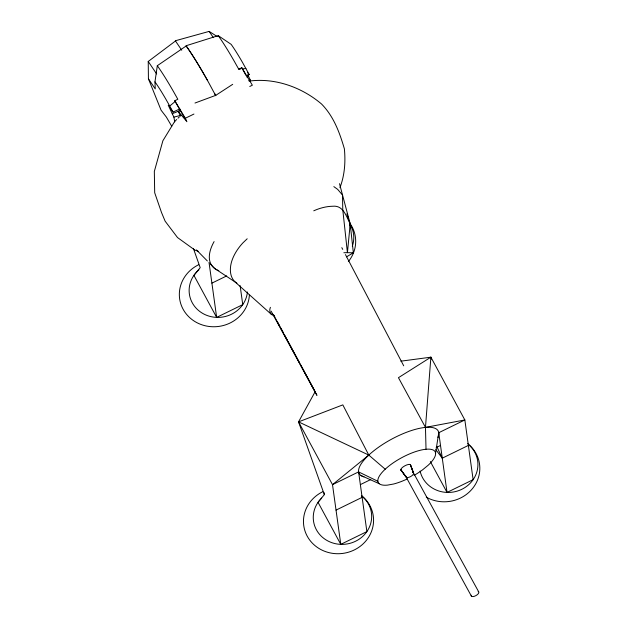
<?xml version="1.0" encoding="UTF-8"?>
<svg xmlns="http://www.w3.org/2000/svg" width="628" height="628" viewBox="0 0 628 628"><rect width="100%" height="100%" fill="white"/><g stroke="black" fill="none" stroke-linecap="round" stroke-linejoin="round"><path stroke-width="0.94" d="M400.845 361.179L430.887 357.183L425.47 427.385L426.02 449.248A32.334 10.739 -28.4 0 1 428.233 465.183L422.503 469.893A32.334 10.739 -28.4 0 1 414.095 475.365M350.408 228.521L350.212 223.921L339.512 183.659M175.479 40.993L148.232 61.465L148.428 78.814L155.257 88.933L154.967 81.868L157.314 65.705L186.171 45.977A109.099 12.686 64 0 1 207.64 80.69L215.742 95.715L214.588 93.352M435.573 453.086L438.744 432.716L464.846 419.959L430.887 357.183L398.45 377.687L425.47 427.385L464.846 419.959L473.127 479.674L447.034 492.43L430.329 461.549M270.393 307.327C268.933 310.389 269.985 315.091 273.887 315.444L316.944 395.35L271.123 311.143M339.952 187.686C344.686 175.173 345.643 162.103 344.38 148.828C339.591 132.484 333.727 116.423 321.552 104.02C301.935 87.347 275.331 77.715 249.52 81.043M340.784 544.358L332.502 484.651L358.596 471.895L366.885 531.602L340.784 544.358L318.051 502.329L324.331 494.644L298.543 421.875L315.185 391.644M176.68 119.508L174.655 121.502L162.88 140.758L154.331 171.436L154.692 192.741L161.529 212.554L165.125 221.166L177.52 237.549L194.861 250.07L198.534 251.428M178.022 118.182L179.373 116.855M247.189 238.781L242.816 242.973A37.774 23.589 -41.9 0 0 232.321 259.521C229.565 266.924 229.024 276.555 235.429 282.27L271.359 314.377M248.688 80.831L250.077 79.575L247.777 74.693M179.844 108.887L173.03 112.098L169.733 106.022L175.62 101.108M348.995 220.271L350.212 223.921L353.352 252.809L346.538 256.828M232.705 84.325L215.608 95.448M246.89 77.142L248.437 76.224M246.678 75.878L249.206 74.575L242.683 62.761A66.764 7.764 64 0 0 231.143 44.345L218.23 35.639L186.045 45.758A109.099 12.686 64 0 1 207.515 80.463L207.64 80.69M218.23 35.639A92.732 10.786 64 0 1 234.252 61.214L238.742 69.198L241.796 67.706L252.354 85.212L249.771 86.468M180.566 110.347L178.281 111.47L186.226 120.874L174.772 100.755L177.826 99.255L173.336 91.28A92.732 10.786 64 0 0 157.314 65.705M174.772 100.755L185.339 118.252L193.942 114.045M211.903 283.134L226.692 275.912M193.432 248.57L200.199 267.677L193.919 275.362L216.652 317.391L242.753 304.635L240.116 285.607M360.362 484.62L370.732 479.549M436.193 447.56L440.511 445.448M336.035 510.109L362.128 497.352M435.84 449.672L442.277 458.173L468.378 445.417M313.757 210.812C319.707 208.119 326.152 206.376 332.707 206.243C343.32 205.042 346.318 216.487 350.212 223.921L347.425 252.66L343.854 252.739M173.03 112.098L168.241 105.206L172.253 113.747L180.503 110.324M298.543 421.875L368.801 455.088L332.502 484.651L298.543 421.875L342.825 404.879L368.801 455.088L385.215 469.195A32.334 10.739 -28.4 0 0 387.429 485.13L393.654 484A32.334 10.739 -28.4 0 0 407.454 478.858M194.994 103.031L215.679 95.37M217.28 36.605L209.148 31.4L175.353 40.765L181.735 50.216M172.253 113.747L173.901 117.098L180.958 115.317M238.742 69.198L240.532 69.025M242.329 68.852L245.909 68.499M353.352 252.809L347.425 252.66L342.77 209.721L342.503 195.025L337.652 189.366L333.837 186.618M360.527 475.278L379.257 483.725M358.596 471.895L377.868 481.291M236.905 283.173L214.831 268.58L210.074 263.744M272.513 314.094L273.887 315.444M196.47 249.913L207.35 260.973M247.605 72.683L249.206 74.575M401.072 470.207L405.947 476.762L400.845 469.791L406.175 477.186L471.455 596.223M209.148 31.4L213.363 37.649M148.232 61.465L156.67 73.955M171.727 126.244L166.373 117.083L161.082 110.198L148.428 78.814M169.733 106.022L166.499 100.284A66.764 7.764 64 0 0 154.967 81.868M241.796 67.706L245.909 75.282M413.593 473.151L410.351 464.618L413.365 472.719L478.646 591.764M273.769 315.083L274.703 316.81M277.498 321.968L279.821 326.27M280.755 327.989L283.542 333.154M284.476 334.873L287.271 340.031M288.197 341.75L299.831 363.259M300.765 364.978L314.722 390.781M341.82 247.66L342.731 249.394M345.463 254.607L403.71 365.818M178.281 111.47L180.558 116.133M436.876 446.665L442.277 458.173M185.339 118.252L186.893 121.722M410.586 465.034L413.365 472.719M430.887 357.183L431.538 359.028M346.876 213.889L348.391 218.45M349.427 223.23L350.589 226.904M250.077 79.575L250.407 81.507M173.901 117.098L174.733 121.918M438.744 432.716L447.034 492.43M209.022 262.394L216.652 317.391M324.158 492.697L324.331 494.644M350.675 225.311A29.249 27.381 -7.9 0 1 352.316 246.2M385.215 469.195A32.334 10.739 -28.4 0 1 426.02 449.248M401.63 470.427A5.464 1.813 -28.4 0 1 404.817 465.835A5.464 1.813 -28.4 0 1 410.484 465.607M467.679 443.611A35.105 32.86 -7.9 0 1 473.025 487.901A35.105 32.86 -7.9 0 1 426.286 497.172M468.519 444.553A29.249 27.381 -7.9 0 1 463.103 488.647A29.249 27.381 -7.9 0 1 420.108 471.079M363.957 476.864A44.91 14.915 -28.4 0 1 392.319 438.791A44.91 14.915 -28.4 0 1 437.944 437.433M350.471 224.149A35.105 32.86 -7.9 0 1 348.344 261.617M361.555 495.892A29.249 27.381 -7.9 0 1 364.161 534.962A29.249 27.381 -7.9 0 1 322.431 537.254A29.249 27.381 -7.9 0 1 321.654 498.083M249.394 295.168A35.105 32.86 -7.9 0 1 195.143 321.685A35.105 32.86 -7.9 0 1 198.636 264.741M247.432 291.973A29.249 27.381 -7.9 0 1 205.199 314.699A29.249 27.381 -7.9 0 1 198.903 269.859M361.43 495.547A35.105 32.86 -7.9 0 1 361.846 545.002A35.105 32.86 -7.9 0 1 309.526 539.813A35.105 32.86 -7.9 0 1 322.768 491.708M218.795 270.668A52.25 25.622 -34.9 0 1 214.093 241.599M412.894 472.452A4.263 1.837 -28.7 0 1 410.626 476.581A4.263 1.837 -28.7 0 1 405.986 476.212M478.175 591.49A4.263 1.837 -28.7 0 1 475.906 595.619A4.263 1.837 -28.7 0 1 471.267 595.25"/></g></svg>
